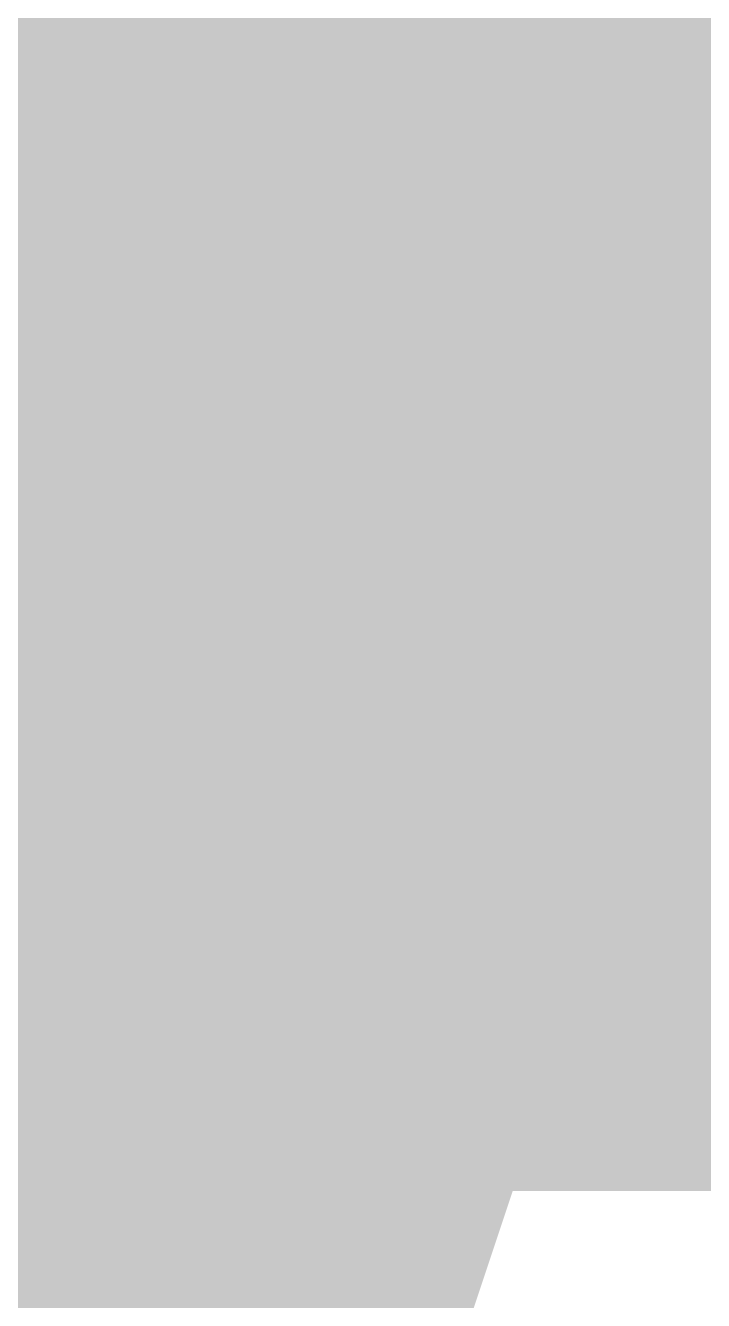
# Model space of a CAD drawing. Header units: inches. Extents: x 0 to 17, y 0 to 11.7.
# Drawn here: x 0.97305 to 0.97771, y 5.04325 to 5.05202 of the extents above; entities that cross this region are included whole.
import ezdxf

# ---------------------------------------------------------------- set-up
doc = ezdxf.new("R2010")
doc.units = ezdxf.units.IN
doc.header["$MEASUREMENT"] = 0
doc.layers.add('Sheet', color=255, linetype='Continuous')

msp = doc.modelspace()

# ---------------------------------------------------------------- linework, layer by layer
at = {"layer": 'Sheet'}
for points in [[(0.9630368, 5.0657846, 0.0118, 0.0118, 0), (0.9639187, 5.0653435, 0.0118, 0.0118, 0), (0.9643597, 5.0644615, 0.0118, 0.0118, 0), (0.9652416, 5.0640204, 0.0118, 0.0118, 0), (0.9656825, 5.0631383, 0.0118, 0.0118, 0), (0.9665644, 5.0626973, 0.0118, 0.0118, 0), (0.9670054, 5.0618152, 0.0118, 0.0118, 0), (0.9674463, 5.0609331, 0.0118, 0.0118, 0), (0.9683282, 5.0600511, 0.0118, 0.0118, 0), (0.9687692, 5.05961, 0.0118, 0.0118, 0), (0.9692101, 5.0587279, 0.0118, 0.0118, 0), (0.9692101, 5.0578459, 0.0118, 0.0118, 0), (0.9696511, 5.0569638, 0.0118, 0.0118, 0), (0.970092, 5.0556407, 0.0118, 0.0118, 0), (0.970533, 5.0547586, 0.0118, 0.0118, 0), (0.970533, 5.0538765, 0.0118, 0.0118, 0), (0.970533, 5.0529944, 0.0118, 0.0118, 0), (0.9709739, 5.0521123, 0.0118, 0.0118, 0), (0.9709739, 5.0507892, 0.0118, 0.0118, 0), (0.9709739, 5.0499071, 0.0118, 0.0118, 0)], [(0.9630368, 5.0657846, 0.0118, 0.0118, 0), (0.9639187, 5.0653435, 0.0118, 0.0118, 0), (0.9643597, 5.0644615, 0.0118, 0.0118, 0), (0.9652416, 5.0640204, 0.0118, 0.0118, 0), (0.9656825, 5.0631383, 0.0118, 0.0118, 0), (0.9665644, 5.0626973, 0.0118, 0.0118, 0), (0.9670054, 5.0618152, 0.0118, 0.0118, 0), (0.9674463, 5.0609331, 0.0118, 0.0118, 0), (0.9683282, 5.0600511, 0.0118, 0.0118, 0), (0.9687692, 5.05961, 0.0118, 0.0118, 0), (0.9692101, 5.0587279, 0.0118, 0.0118, 0), (0.9692101, 5.0578459, 0.0118, 0.0118, 0), (0.9696511, 5.0569638, 0.0118, 0.0118, 0), (0.970092, 5.0556407, 0.0118, 0.0118, 0), (0.970533, 5.0547586, 0.0118, 0.0118, 0), (0.970533, 5.0538765, 0.0118, 0.0118, 0), (0.970533, 5.0529944, 0.0118, 0.0118, 0), (0.9709739, 5.0521123, 0.0118, 0.0118, 0), (0.9709739, 5.0507892, 0.0118, 0.0118, 0), (0.9709739, 5.0499071, 0.0118, 0.0118, 0)], [(0.9630368, 5.0657846, 0.0118, 0.0118, 0), (0.9639187, 5.0653435, 0.0118, 0.0118, 0), (0.9643597, 5.0644615, 0.0118, 0.0118, 0), (0.9652416, 5.0640204, 0.0118, 0.0118, 0), (0.9656825, 5.0631383, 0.0118, 0.0118, 0), (0.9665644, 5.0626973, 0.0118, 0.0118, 0), (0.9670054, 5.0618152, 0.0118, 0.0118, 0), (0.9674463, 5.0609331, 0.0118, 0.0118, 0), (0.9683282, 5.0600511, 0.0118, 0.0118, 0), (0.9687692, 5.05961, 0.0118, 0.0118, 0), (0.9692101, 5.0587279, 0.0118, 0.0118, 0), (0.9692101, 5.0578459, 0.0118, 0.0118, 0), (0.9696511, 5.0569638, 0.0118, 0.0118, 0), (0.970092, 5.0556407, 0.0118, 0.0118, 0), (0.970533, 5.0547586, 0.0118, 0.0118, 0), (0.970533, 5.0538765, 0.0118, 0.0118, 0), (0.970533, 5.0529944, 0.0118, 0.0118, 0), (0.9709739, 5.0521123, 0.0118, 0.0118, 0), (0.9709739, 5.0507892, 0.0118, 0.0118, 0), (0.9709739, 5.0499071, 0.0118, 0.0118, 0)], [(0.9630368, 5.0657846, 0.0118, 0.0118, 0), (0.9639187, 5.0653435, 0.0118, 0.0118, 0), (0.9643597, 5.0644615, 0.0118, 0.0118, 0), (0.9652416, 5.0640204, 0.0118, 0.0118, 0), (0.9656825, 5.0631383, 0.0118, 0.0118, 0), (0.9665644, 5.0626973, 0.0118, 0.0118, 0), (0.9670054, 5.0618152, 0.0118, 0.0118, 0), (0.9674463, 5.0609331, 0.0118, 0.0118, 0), (0.9683282, 5.0600511, 0.0118, 0.0118, 0), (0.9687692, 5.05961, 0.0118, 0.0118, 0), (0.9692101, 5.0587279, 0.0118, 0.0118, 0), (0.9692101, 5.0578459, 0.0118, 0.0118, 0), (0.9696511, 5.0569638, 0.0118, 0.0118, 0), (0.970092, 5.0556407, 0.0118, 0.0118, 0), (0.970533, 5.0547586, 0.0118, 0.0118, 0), (0.970533, 5.0538765, 0.0118, 0.0118, 0), (0.970533, 5.0529944, 0.0118, 0.0118, 0), (0.9709739, 5.0521123, 0.0118, 0.0118, 0), (0.9709739, 5.0507892, 0.0118, 0.0118, 0), (0.9709739, 5.0499071, 0.0118, 0.0118, 0)], [(0.9630368, 5.0657846, 0.0118, 0.0118, 0), (0.9639187, 5.0653435, 0.0118, 0.0118, 0), (0.9643597, 5.0644615, 0.0118, 0.0118, 0), (0.9652416, 5.0640204, 0.0118, 0.0118, 0), (0.9656825, 5.0631383, 0.0118, 0.0118, 0), (0.9665644, 5.0626973, 0.0118, 0.0118, 0), (0.9670054, 5.0618152, 0.0118, 0.0118, 0), (0.9674463, 5.0609331, 0.0118, 0.0118, 0), (0.9683282, 5.0600511, 0.0118, 0.0118, 0), (0.9687692, 5.05961, 0.0118, 0.0118, 0), (0.9692101, 5.0587279, 0.0118, 0.0118, 0), (0.9692101, 5.0578459, 0.0118, 0.0118, 0), (0.9696511, 5.0569638, 0.0118, 0.0118, 0), (0.970092, 5.0556407, 0.0118, 0.0118, 0), (0.970533, 5.0547586, 0.0118, 0.0118, 0), (0.970533, 5.0538765, 0.0118, 0.0118, 0), (0.970533, 5.0529944, 0.0118, 0.0118, 0), (0.9709739, 5.0521123, 0.0118, 0.0118, 0), (0.9709739, 5.0507892, 0.0118, 0.0118, 0), (0.9709739, 5.0499071, 0.0118, 0.0118, 0)], [(0.9630368, 5.0657846, 0.0118, 0.0118, 0), (0.9639187, 5.0653435, 0.0118, 0.0118, 0), (0.9643597, 5.0644615, 0.0118, 0.0118, 0), (0.9652416, 5.0640204, 0.0118, 0.0118, 0), (0.9656825, 5.0631383, 0.0118, 0.0118, 0), (0.9665644, 5.0626973, 0.0118, 0.0118, 0), (0.9670054, 5.0618152, 0.0118, 0.0118, 0), (0.9674463, 5.0609331, 0.0118, 0.0118, 0), (0.9683282, 5.0600511, 0.0118, 0.0118, 0), (0.9687692, 5.05961, 0.0118, 0.0118, 0), (0.9692101, 5.0587279, 0.0118, 0.0118, 0), (0.9692101, 5.0578459, 0.0118, 0.0118, 0), (0.9696511, 5.0569638, 0.0118, 0.0118, 0), (0.970092, 5.0556407, 0.0118, 0.0118, 0), (0.970533, 5.0547586, 0.0118, 0.0118, 0), (0.970533, 5.0538765, 0.0118, 0.0118, 0), (0.970533, 5.0529944, 0.0118, 0.0118, 0), (0.9709739, 5.0521123, 0.0118, 0.0118, 0), (0.9709739, 5.0507892, 0.0118, 0.0118, 0), (0.9709739, 5.0499071, 0.0118, 0.0118, 0)], [(0.9630368, 5.0657846, 0.0118, 0.0118, 0), (0.9639187, 5.0653435, 0.0118, 0.0118, 0), (0.9643597, 5.0644615, 0.0118, 0.0118, 0), (0.9652416, 5.0640204, 0.0118, 0.0118, 0), (0.9656825, 5.0631383, 0.0118, 0.0118, 0), (0.9665644, 5.0626973, 0.0118, 0.0118, 0), (0.9670054, 5.0618152, 0.0118, 0.0118, 0), (0.9674463, 5.0609331, 0.0118, 0.0118, 0), (0.9683282, 5.0600511, 0.0118, 0.0118, 0), (0.9687692, 5.05961, 0.0118, 0.0118, 0), (0.9692101, 5.0587279, 0.0118, 0.0118, 0), (0.9692101, 5.0578459, 0.0118, 0.0118, 0), (0.9696511, 5.0569638, 0.0118, 0.0118, 0), (0.970092, 5.0556407, 0.0118, 0.0118, 0), (0.970533, 5.0547586, 0.0118, 0.0118, 0), (0.970533, 5.0538765, 0.0118, 0.0118, 0), (0.970533, 5.0529944, 0.0118, 0.0118, 0), (0.9709739, 5.0521123, 0.0118, 0.0118, 0), (0.9709739, 5.0507892, 0.0118, 0.0118, 0), (0.9709739, 5.0499071, 0.0118, 0.0118, 0)], [(0.9630368, 5.0657846, 0.0118, 0.0118, 0), (0.9639187, 5.0653435, 0.0118, 0.0118, 0), (0.9643597, 5.0644615, 0.0118, 0.0118, 0), (0.9652416, 5.0640204, 0.0118, 0.0118, 0), (0.9656825, 5.0631383, 0.0118, 0.0118, 0), (0.9665644, 5.0626973, 0.0118, 0.0118, 0), (0.9670054, 5.0618152, 0.0118, 0.0118, 0), (0.9674463, 5.0609331, 0.0118, 0.0118, 0), (0.9683282, 5.0600511, 0.0118, 0.0118, 0), (0.9687692, 5.05961, 0.0118, 0.0118, 0), (0.9692101, 5.0587279, 0.0118, 0.0118, 0), (0.9692101, 5.0578459, 0.0118, 0.0118, 0), (0.9696511, 5.0569638, 0.0118, 0.0118, 0), (0.970092, 5.0556407, 0.0118, 0.0118, 0), (0.970533, 5.0547586, 0.0118, 0.0118, 0), (0.970533, 5.0538765, 0.0118, 0.0118, 0), (0.970533, 5.0529944, 0.0118, 0.0118, 0), (0.9709739, 5.0521123, 0.0118, 0.0118, 0), (0.9709739, 5.0507892, 0.0118, 0.0118, 0), (0.9709739, 5.0499071, 0.0118, 0.0118, 0)], [(0.9630368, 5.0657846, 0.0118, 0.0118, 0), (0.9639187, 5.0653435, 0.0118, 0.0118, 0), (0.9643597, 5.0644615, 0.0118, 0.0118, 0), (0.9652416, 5.0640204, 0.0118, 0.0118, 0), (0.9656825, 5.0631383, 0.0118, 0.0118, 0), (0.9665644, 5.0626973, 0.0118, 0.0118, 0), (0.9670054, 5.0618152, 0.0118, 0.0118, 0), (0.9674463, 5.0609331, 0.0118, 0.0118, 0), (0.9683282, 5.0600511, 0.0118, 0.0118, 0), (0.9687692, 5.05961, 0.0118, 0.0118, 0), (0.9692101, 5.0587279, 0.0118, 0.0118, 0), (0.9692101, 5.0578459, 0.0118, 0.0118, 0), (0.9696511, 5.0569638, 0.0118, 0.0118, 0), (0.970092, 5.0556407, 0.0118, 0.0118, 0), (0.970533, 5.0547586, 0.0118, 0.0118, 0), (0.970533, 5.0538765, 0.0118, 0.0118, 0), (0.970533, 5.0529944, 0.0118, 0.0118, 0), (0.9709739, 5.0521123, 0.0118, 0.0118, 0), (0.9709739, 5.0507892, 0.0118, 0.0118, 0), (0.9709739, 5.0499071, 0.0118, 0.0118, 0)], [(0.9630368, 5.0657846, 0.0118, 0.0118, 0), (0.9639187, 5.0653435, 0.0118, 0.0118, 0), (0.9643597, 5.0644615, 0.0118, 0.0118, 0), (0.9652416, 5.0640204, 0.0118, 0.0118, 0), (0.9656825, 5.0631383, 0.0118, 0.0118, 0), (0.9665644, 5.0626973, 0.0118, 0.0118, 0), (0.9670054, 5.0618152, 0.0118, 0.0118, 0), (0.9674463, 5.0609331, 0.0118, 0.0118, 0), (0.9683282, 5.0600511, 0.0118, 0.0118, 0), (0.9687692, 5.05961, 0.0118, 0.0118, 0), (0.9692101, 5.0587279, 0.0118, 0.0118, 0), (0.9692101, 5.0578459, 0.0118, 0.0118, 0), (0.9696511, 5.0569638, 0.0118, 0.0118, 0), (0.970092, 5.0556407, 0.0118, 0.0118, 0), (0.970533, 5.0547586, 0.0118, 0.0118, 0), (0.970533, 5.0538765, 0.0118, 0.0118, 0), (0.970533, 5.0529944, 0.0118, 0.0118, 0), (0.9709739, 5.0521123, 0.0118, 0.0118, 0), (0.9709739, 5.0507892, 0.0118, 0.0118, 0), (0.9709739, 5.0499071, 0.0118, 0.0118, 0)], [(1.1513229, 5.0499071, 0.0118, 0.0118, 0), (0.9511311, 5.0499071, 0.0118, 0.0118, 0)], [(0.9709739, 5.0499071, 0.0118, 0.0118, 0), (0.9709739, 5.0490251, 0.0118, 0.0118, 0), (0.9709739, 5.0477019, 0.0118, 0.0118, 0), (0.970533, 5.0468199, 0.0118, 0.0118, 0), (0.970533, 5.0459378, 0.0118, 0.0118, 0), (0.970533, 5.0450557, 0.0118, 0.0118, 0), (0.970092, 5.0437326, 0.0118, 0.0118, 0), (0.9696511, 5.0428505, 0.0118, 0.0118, 0), (0.9692101, 5.0419684, 0.0118, 0.0118, 0), (0.9692101, 5.0410864, 0.0118, 0.0118, 0), (0.9687692, 5.0402043, 0.0118, 0.0118, 0), (0.9683282, 5.0393222, 0.0118, 0.0118, 0), (0.9674463, 5.0384401, 0.0118, 0.0118, 0), (0.9670054, 5.0379991, 0.0118, 0.0118, 0), (0.9665644, 5.037117, 0.0118, 0.0118, 0)], [(0.9709739, 5.0499071, 0.0118, 0.0118, 0), (0.9709739, 5.0490251, 0.0118, 0.0118, 0), (0.9709739, 5.0477019, 0.0118, 0.0118, 0), (0.970533, 5.0468199, 0.0118, 0.0118, 0), (0.970533, 5.0459378, 0.0118, 0.0118, 0), (0.970533, 5.0450557, 0.0118, 0.0118, 0), (0.970092, 5.0437326, 0.0118, 0.0118, 0), (0.9696511, 5.0428505, 0.0118, 0.0118, 0), (0.9692101, 5.0419684, 0.0118, 0.0118, 0), (0.9692101, 5.0410864, 0.0118, 0.0118, 0), (0.9687692, 5.0402043, 0.0118, 0.0118, 0), (0.9683282, 5.0393222, 0.0118, 0.0118, 0), (0.9674463, 5.0384401, 0.0118, 0.0118, 0), (0.9670054, 5.0379991, 0.0118, 0.0118, 0), (0.9665644, 5.037117, 0.0118, 0.0118, 0)], [(0.9709739, 5.0499071, 0.0118, 0.0118, 0), (0.9709739, 5.0490251, 0.0118, 0.0118, 0), (0.9709739, 5.0477019, 0.0118, 0.0118, 0), (0.970533, 5.0468199, 0.0118, 0.0118, 0), (0.970533, 5.0459378, 0.0118, 0.0118, 0), (0.970533, 5.0450557, 0.0118, 0.0118, 0), (0.970092, 5.0437326, 0.0118, 0.0118, 0), (0.9696511, 5.0428505, 0.0118, 0.0118, 0), (0.9692101, 5.0419684, 0.0118, 0.0118, 0), (0.9692101, 5.0410864, 0.0118, 0.0118, 0), (0.9687692, 5.0402043, 0.0118, 0.0118, 0), (0.9683282, 5.0393222, 0.0118, 0.0118, 0), (0.9674463, 5.0384401, 0.0118, 0.0118, 0), (0.9670054, 5.0379991, 0.0118, 0.0118, 0), (0.9665644, 5.037117, 0.0118, 0.0118, 0)], [(0.9709739, 5.0499071, 0.0118, 0.0118, 0), (0.9709739, 5.0490251, 0.0118, 0.0118, 0), (0.9709739, 5.0477019, 0.0118, 0.0118, 0), (0.970533, 5.0468199, 0.0118, 0.0118, 0), (0.970533, 5.0459378, 0.0118, 0.0118, 0), (0.970533, 5.0450557, 0.0118, 0.0118, 0), (0.970092, 5.0437326, 0.0118, 0.0118, 0), (0.9696511, 5.0428505, 0.0118, 0.0118, 0), (0.9692101, 5.0419684, 0.0118, 0.0118, 0), (0.9692101, 5.0410864, 0.0118, 0.0118, 0), (0.9687692, 5.0402043, 0.0118, 0.0118, 0), (0.9683282, 5.0393222, 0.0118, 0.0118, 0), (0.9674463, 5.0384401, 0.0118, 0.0118, 0), (0.9670054, 5.0379991, 0.0118, 0.0118, 0), (0.9665644, 5.037117, 0.0118, 0.0118, 0)], [(0.9709739, 5.0499071, 0.0118, 0.0118, 0), (0.9709739, 5.0490251, 0.0118, 0.0118, 0), (0.9709739, 5.0477019, 0.0118, 0.0118, 0), (0.970533, 5.0468199, 0.0118, 0.0118, 0), (0.970533, 5.0459378, 0.0118, 0.0118, 0), (0.970533, 5.0450557, 0.0118, 0.0118, 0), (0.970092, 5.0437326, 0.0118, 0.0118, 0), (0.9696511, 5.0428505, 0.0118, 0.0118, 0), (0.9692101, 5.0419684, 0.0118, 0.0118, 0), (0.9692101, 5.0410864, 0.0118, 0.0118, 0), (0.9687692, 5.0402043, 0.0118, 0.0118, 0), (0.9683282, 5.0393222, 0.0118, 0.0118, 0), (0.9674463, 5.0384401, 0.0118, 0.0118, 0), (0.9670054, 5.0379991, 0.0118, 0.0118, 0), (0.9665644, 5.037117, 0.0118, 0.0118, 0)], [(0.9709739, 5.0499071, 0.0118, 0.0118, 0), (0.9709739, 5.0490251, 0.0118, 0.0118, 0), (0.9709739, 5.0477019, 0.0118, 0.0118, 0), (0.970533, 5.0468199, 0.0118, 0.0118, 0), (0.970533, 5.0459378, 0.0118, 0.0118, 0), (0.970533, 5.0450557, 0.0118, 0.0118, 0), (0.970092, 5.0437326, 0.0118, 0.0118, 0), (0.9696511, 5.0428505, 0.0118, 0.0118, 0), (0.9692101, 5.0419684, 0.0118, 0.0118, 0), (0.9692101, 5.0410864, 0.0118, 0.0118, 0), (0.9687692, 5.0402043, 0.0118, 0.0118, 0), (0.9683282, 5.0393222, 0.0118, 0.0118, 0), (0.9674463, 5.0384401, 0.0118, 0.0118, 0), (0.9670054, 5.0379991, 0.0118, 0.0118, 0), (0.9665644, 5.037117, 0.0118, 0.0118, 0)], [(0.9709739, 5.0499071, 0.0118, 0.0118, 0), (0.9709739, 5.0490251, 0.0118, 0.0118, 0), (0.9709739, 5.0477019, 0.0118, 0.0118, 0), (0.970533, 5.0468199, 0.0118, 0.0118, 0), (0.970533, 5.0459378, 0.0118, 0.0118, 0), (0.970533, 5.0450557, 0.0118, 0.0118, 0), (0.970092, 5.0437326, 0.0118, 0.0118, 0), (0.9696511, 5.0428505, 0.0118, 0.0118, 0), (0.9692101, 5.0419684, 0.0118, 0.0118, 0), (0.9692101, 5.0410864, 0.0118, 0.0118, 0), (0.9687692, 5.0402043, 0.0118, 0.0118, 0), (0.9683282, 5.0393222, 0.0118, 0.0118, 0), (0.9674463, 5.0384401, 0.0118, 0.0118, 0), (0.9670054, 5.0379991, 0.0118, 0.0118, 0), (0.9665644, 5.037117, 0.0118, 0.0118, 0)], [(0.9709739, 5.0499071, 0.0118, 0.0118, 0), (0.9709739, 5.0490251, 0.0118, 0.0118, 0), (0.9709739, 5.0477019, 0.0118, 0.0118, 0), (0.970533, 5.0468199, 0.0118, 0.0118, 0), (0.970533, 5.0459378, 0.0118, 0.0118, 0), (0.970533, 5.0450557, 0.0118, 0.0118, 0), (0.970092, 5.0437326, 0.0118, 0.0118, 0), (0.9696511, 5.0428505, 0.0118, 0.0118, 0), (0.9692101, 5.0419684, 0.0118, 0.0118, 0), (0.9692101, 5.0410864, 0.0118, 0.0118, 0), (0.9687692, 5.0402043, 0.0118, 0.0118, 0), (0.9683282, 5.0393222, 0.0118, 0.0118, 0), (0.9674463, 5.0384401, 0.0118, 0.0118, 0), (0.9670054, 5.0379991, 0.0118, 0.0118, 0), (0.9665644, 5.037117, 0.0118, 0.0118, 0)], [(0.9709739, 5.0499071, 0.0118, 0.0118, 0), (0.9709739, 5.0490251, 0.0118, 0.0118, 0), (0.9709739, 5.0477019, 0.0118, 0.0118, 0), (0.970533, 5.0468199, 0.0118, 0.0118, 0), (0.970533, 5.0459378, 0.0118, 0.0118, 0), (0.970533, 5.0450557, 0.0118, 0.0118, 0), (0.970092, 5.0437326, 0.0118, 0.0118, 0), (0.9696511, 5.0428505, 0.0118, 0.0118, 0), (0.9692101, 5.0419684, 0.0118, 0.0118, 0), (0.9692101, 5.0410864, 0.0118, 0.0118, 0), (0.9687692, 5.0402043, 0.0118, 0.0118, 0), (0.9683282, 5.0393222, 0.0118, 0.0118, 0), (0.9674463, 5.0384401, 0.0118, 0.0118, 0), (0.9670054, 5.0379991, 0.0118, 0.0118, 0), (0.9665644, 5.037117, 0.0118, 0.0118, 0)], [(0.9709739, 5.0499071, 0.0118, 0.0118, 0), (0.9709739, 5.0490251, 0.0118, 0.0118, 0), (0.9709739, 5.0477019, 0.0118, 0.0118, 0), (0.970533, 5.0468199, 0.0118, 0.0118, 0), (0.970533, 5.0459378, 0.0118, 0.0118, 0), (0.970533, 5.0450557, 0.0118, 0.0118, 0), (0.970092, 5.0437326, 0.0118, 0.0118, 0), (0.9696511, 5.0428505, 0.0118, 0.0118, 0), (0.9692101, 5.0419684, 0.0118, 0.0118, 0), (0.9692101, 5.0410864, 0.0118, 0.0118, 0), (0.9687692, 5.0402043, 0.0118, 0.0118, 0), (0.9683282, 5.0393222, 0.0118, 0.0118, 0), (0.9674463, 5.0384401, 0.0118, 0.0118, 0), (0.9670054, 5.0379991, 0.0118, 0.0118, 0), (0.9665644, 5.037117, 0.0118, 0.0118, 0)], [(0.9709739, 5.0499071, 0.0118, 0.0118, 0), (0.9709739, 5.0499071, 0.0118, 0.0118, 0), (0.9709739, 5.0499071, 0.0118, 0.0118, 0), (0.9709739, 5.0499071, 0.0118, 0.0118, 0), (0.9709739, 5.0499071, 0.0118, 0.0118, 0), (0.9709739, 5.0499071, 0.0118, 0.0118, 0), (0.9709739, 5.0499071, 0.0118, 0.0118, 0), (0.9709739, 5.0499071, 0.0118, 0.0118, 0), (0.9709739, 5.0499071, 0.0118, 0.0118, 0), (0.9709739, 5.0499071, 0.0118, 0.0118, 0), (0.9709739, 5.0499071, 0.0118, 0.0118, 0), (0.9709739, 5.0499071, 0.0118, 0.0118, 0), (0.9709739, 5.0499071, 0.0118, 0.0118, 0), (0.9709739, 5.0499071, 0.0118, 0.0118, 0), (0.9709739, 5.0499071, 0.0118, 0.0118, 0), (0.9709739, 5.0499071, 0.0118, 0.0118, 0), (0.9709739, 5.0499071, 0.0118, 0.0118, 0), (0.9709739, 5.0499071, 0.0118, 0.0118, 0), (0.9709739, 5.0499071, 0.0118, 0.0118, 0), (0.9709739, 5.0499071, 0.0118, 0.0118, 0), (0.9709739, 5.0499071, 0.0118, 0.0118, 0), (0.9709739, 5.0499071, 0.0118, 0.0118, 0), (0.9709739, 5.0499071, 0.0118, 0.0118, 0), (0.9709739, 5.0499071, 0.0118, 0.0118, 0), (0.9709739, 5.0499071, 0.0118, 0.0118, 0), (0.9709739, 5.0499071, 0.0118, 0.0118, 0), (0.9709739, 5.0499071, 0.0118, 0.0118, 0), (0.9709739, 5.0499071, 0.0118, 0.0118, 0), (0.9709739, 5.0499071, 0.0118, 0.0118, 0), (0.9709739, 5.0499071, 0.0118, 0.0118, 0), (0.9709739, 5.0499071, 0.0118, 0.0118, 0), (0.9709739, 5.0499071, 0.0118, 0.0118, 0), (0.9709739, 5.0499071, 0.0118, 0.0118, 0)], [(0.9709739, 5.0499071, 0.0118, 0.0118, 0), (0.9709739, 5.0499071, 0.0118, 0.0118, 0)], [(0.9709739, 5.0499071, 0.0118, 0.0118, 0), (0.9709739, 5.0499071, 0.0118, 0.0118, 0), (0.9709739, 5.0499071, 0.0118, 0.0118, 0), (0.9709739, 5.0499071, 0.0118, 0.0118, 0), (0.9709739, 5.0499071, 0.0118, 0.0118, 0), (0.9709739, 5.0499071, 0.0118, 0.0118, 0), (0.9709739, 5.0499071, 0.0118, 0.0118, 0), (0.9709739, 5.0499071, 0.0118, 0.0118, 0), (0.9709739, 5.0499071, 0.0118, 0.0118, 0), (0.9709739, 5.0499071, 0.0118, 0.0118, 0), (0.9709739, 5.0499071, 0.0118, 0.0118, 0), (0.9709739, 5.0499071, 0.0118, 0.0118, 0), (0.9709739, 5.0499071, 0.0118, 0.0118, 0), (0.9709739, 5.0499071, 0.0118, 0.0118, 0), (0.9709739, 5.0499071, 0.0118, 0.0118, 0), (0.9709739, 5.0499071, 0.0118, 0.0118, 0), (0.9709739, 5.0499071, 0.0118, 0.0118, 0), (0.9709739, 5.0499071, 0.0118, 0.0118, 0), (0.9709739, 5.0499071, 0.0118, 0.0118, 0), (0.9709739, 5.0499071, 0.0118, 0.0118, 0), (0.9709739, 5.0499071, 0.0118, 0.0118, 0), (0.9709739, 5.0499071, 0.0118, 0.0118, 0), (0.9709739, 5.0499071, 0.0118, 0.0118, 0), (0.9709739, 5.0499071, 0.0118, 0.0118, 0), (0.9709739, 5.0499071, 0.0118, 0.0118, 0), (0.9709739, 5.0499071, 0.0118, 0.0118, 0), (0.9709739, 5.0499071, 0.0118, 0.0118, 0), (0.9709739, 5.0499071, 0.0118, 0.0118, 0), (0.9709739, 5.0499071, 0.0118, 0.0118, 0), (0.9709739, 5.0499071, 0.0118, 0.0118, 0), (0.9709739, 5.0499071, 0.0118, 0.0118, 0), (0.9709739, 5.0499071, 0.0118, 0.0118, 0), (0.9709739, 5.0499071, 0.0118, 0.0118, 0)], [(0.9709739, 5.0499071, 0.0118, 0.0118, 0), (0.9709739, 5.0499071, 0.0118, 0.0118, 0)], [(0.9709739, 5.0499071, 0.0118, 0.0118, 0), (0.9709739, 5.0499071, 0.0118, 0.0118, 0), (0.9709739, 5.0499071, 0.0118, 0.0118, 0), (0.9709739, 5.0499071, 0.0118, 0.0118, 0), (0.9709739, 5.0499071, 0.0118, 0.0118, 0), (0.9709739, 5.0499071, 0.0118, 0.0118, 0), (0.9709739, 5.0499071, 0.0118, 0.0118, 0), (0.9709739, 5.0499071, 0.0118, 0.0118, 0), (0.9709739, 5.0499071, 0.0118, 0.0118, 0), (0.9709739, 5.0499071, 0.0118, 0.0118, 0), (0.9709739, 5.0499071, 0.0118, 0.0118, 0), (0.9709739, 5.0499071, 0.0118, 0.0118, 0), (0.9709739, 5.0499071, 0.0118, 0.0118, 0), (0.9709739, 5.0499071, 0.0118, 0.0118, 0), (0.9709739, 5.0499071, 0.0118, 0.0118, 0), (0.9709739, 5.0499071, 0.0118, 0.0118, 0), (0.9709739, 5.0499071, 0.0118, 0.0118, 0), (0.9709739, 5.0499071, 0.0118, 0.0118, 0), (0.9709739, 5.0499071, 0.0118, 0.0118, 0), (0.9709739, 5.0499071, 0.0118, 0.0118, 0), (0.9709739, 5.0499071, 0.0118, 0.0118, 0), (0.9709739, 5.0499071, 0.0118, 0.0118, 0), (0.9709739, 5.0499071, 0.0118, 0.0118, 0), (0.9709739, 5.0499071, 0.0118, 0.0118, 0), (0.9709739, 5.0499071, 0.0118, 0.0118, 0), (0.9709739, 5.0499071, 0.0118, 0.0118, 0), (0.9709739, 5.0499071, 0.0118, 0.0118, 0), (0.9709739, 5.0499071, 0.0118, 0.0118, 0), (0.9709739, 5.0499071, 0.0118, 0.0118, 0), (0.9709739, 5.0499071, 0.0118, 0.0118, 0), (0.9709739, 5.0499071, 0.0118, 0.0118, 0), (0.9709739, 5.0499071, 0.0118, 0.0118, 0), (0.9709739, 5.0499071, 0.0118, 0.0118, 0)], [(0.9709739, 5.0499071, 0.0118, 0.0118, 0), (0.9709739, 5.0499071, 0.0118, 0.0118, 0)], [(0.9709739, 5.0499071, 0.0118, 0.0118, 0), (0.9709739, 5.0499071, 0.0118, 0.0118, 0), (0.9709739, 5.0499071, 0.0118, 0.0118, 0), (0.9709739, 5.0499071, 0.0118, 0.0118, 0), (0.9709739, 5.0499071, 0.0118, 0.0118, 0), (0.9709739, 5.0499071, 0.0118, 0.0118, 0), (0.9709739, 5.0499071, 0.0118, 0.0118, 0), (0.9709739, 5.0499071, 0.0118, 0.0118, 0), (0.9709739, 5.0499071, 0.0118, 0.0118, 0), (0.9709739, 5.0499071, 0.0118, 0.0118, 0), (0.9709739, 5.0499071, 0.0118, 0.0118, 0), (0.9709739, 5.0499071, 0.0118, 0.0118, 0), (0.9709739, 5.0499071, 0.0118, 0.0118, 0), (0.9709739, 5.0499071, 0.0118, 0.0118, 0), (0.9709739, 5.0499071, 0.0118, 0.0118, 0), (0.9709739, 5.0499071, 0.0118, 0.0118, 0), (0.9709739, 5.0499071, 0.0118, 0.0118, 0), (0.9709739, 5.0499071, 0.0118, 0.0118, 0), (0.9709739, 5.0499071, 0.0118, 0.0118, 0), (0.9709739, 5.0499071, 0.0118, 0.0118, 0), (0.9709739, 5.0499071, 0.0118, 0.0118, 0), (0.9709739, 5.0499071, 0.0118, 0.0118, 0), (0.9709739, 5.0499071, 0.0118, 0.0118, 0), (0.9709739, 5.0499071, 0.0118, 0.0118, 0), (0.9709739, 5.0499071, 0.0118, 0.0118, 0), (0.9709739, 5.0499071, 0.0118, 0.0118, 0), (0.9709739, 5.0499071, 0.0118, 0.0118, 0), (0.9709739, 5.0499071, 0.0118, 0.0118, 0), (0.9709739, 5.0499071, 0.0118, 0.0118, 0), (0.9709739, 5.0499071, 0.0118, 0.0118, 0), (0.9709739, 5.0499071, 0.0118, 0.0118, 0), (0.9709739, 5.0499071, 0.0118, 0.0118, 0), (0.9709739, 5.0499071, 0.0118, 0.0118, 0)], [(0.9709739, 5.0499071, 0.0118, 0.0118, 0), (0.9709739, 5.0499071, 0.0118, 0.0118, 0)], [(0.9709739, 5.0499071, 0.0118, 0.0118, 0), (0.9709739, 5.0499071, 0.0118, 0.0118, 0), (0.9709739, 5.0499071, 0.0118, 0.0118, 0), (0.9709739, 5.0499071, 0.0118, 0.0118, 0), (0.9709739, 5.0499071, 0.0118, 0.0118, 0), (0.9709739, 5.0499071, 0.0118, 0.0118, 0), (0.9709739, 5.0499071, 0.0118, 0.0118, 0), (0.9709739, 5.0499071, 0.0118, 0.0118, 0), (0.9709739, 5.0499071, 0.0118, 0.0118, 0), (0.9709739, 5.0499071, 0.0118, 0.0118, 0), (0.9709739, 5.0499071, 0.0118, 0.0118, 0), (0.9709739, 5.0499071, 0.0118, 0.0118, 0), (0.9709739, 5.0499071, 0.0118, 0.0118, 0), (0.9709739, 5.0499071, 0.0118, 0.0118, 0), (0.9709739, 5.0499071, 0.0118, 0.0118, 0), (0.9709739, 5.0499071, 0.0118, 0.0118, 0), (0.9709739, 5.0499071, 0.0118, 0.0118, 0), (0.9709739, 5.0499071, 0.0118, 0.0118, 0), (0.9709739, 5.0499071, 0.0118, 0.0118, 0), (0.9709739, 5.0499071, 0.0118, 0.0118, 0), (0.9709739, 5.0499071, 0.0118, 0.0118, 0), (0.9709739, 5.0499071, 0.0118, 0.0118, 0), (0.9709739, 5.0499071, 0.0118, 0.0118, 0), (0.9709739, 5.0499071, 0.0118, 0.0118, 0), (0.9709739, 5.0499071, 0.0118, 0.0118, 0), (0.9709739, 5.0499071, 0.0118, 0.0118, 0), (0.9709739, 5.0499071, 0.0118, 0.0118, 0), (0.9709739, 5.0499071, 0.0118, 0.0118, 0), (0.9709739, 5.0499071, 0.0118, 0.0118, 0), (0.9709739, 5.0499071, 0.0118, 0.0118, 0), (0.9709739, 5.0499071, 0.0118, 0.0118, 0), (0.9709739, 5.0499071, 0.0118, 0.0118, 0), (0.9709739, 5.0499071, 0.0118, 0.0118, 0)], [(0.9709739, 5.0499071, 0.0118, 0.0118, 0), (0.9709739, 5.0499071, 0.0118, 0.0118, 0)], [(0.9709739, 5.0499071, 0.0118, 0.0118, 0), (0.9709739, 5.0499071, 0.0118, 0.0118, 0), (0.9709739, 5.0499071, 0.0118, 0.0118, 0), (0.9709739, 5.0499071, 0.0118, 0.0118, 0), (0.9709739, 5.0499071, 0.0118, 0.0118, 0), (0.9709739, 5.0499071, 0.0118, 0.0118, 0), (0.9709739, 5.0499071, 0.0118, 0.0118, 0), (0.9709739, 5.0499071, 0.0118, 0.0118, 0), (0.9709739, 5.0499071, 0.0118, 0.0118, 0), (0.9709739, 5.0499071, 0.0118, 0.0118, 0), (0.9709739, 5.0499071, 0.0118, 0.0118, 0), (0.9709739, 5.0499071, 0.0118, 0.0118, 0), (0.9709739, 5.0499071, 0.0118, 0.0118, 0), (0.9709739, 5.0499071, 0.0118, 0.0118, 0), (0.9709739, 5.0499071, 0.0118, 0.0118, 0), (0.9709739, 5.0499071, 0.0118, 0.0118, 0), (0.9709739, 5.0499071, 0.0118, 0.0118, 0), (0.9709739, 5.0499071, 0.0118, 0.0118, 0), (0.9709739, 5.0499071, 0.0118, 0.0118, 0), (0.9709739, 5.0499071, 0.0118, 0.0118, 0), (0.9709739, 5.0499071, 0.0118, 0.0118, 0), (0.9709739, 5.0499071, 0.0118, 0.0118, 0), (0.9709739, 5.0499071, 0.0118, 0.0118, 0), (0.9709739, 5.0499071, 0.0118, 0.0118, 0), (0.9709739, 5.0499071, 0.0118, 0.0118, 0), (0.9709739, 5.0499071, 0.0118, 0.0118, 0), (0.9709739, 5.0499071, 0.0118, 0.0118, 0), (0.9709739, 5.0499071, 0.0118, 0.0118, 0), (0.9709739, 5.0499071, 0.0118, 0.0118, 0), (0.9709739, 5.0499071, 0.0118, 0.0118, 0), (0.9709739, 5.0499071, 0.0118, 0.0118, 0), (0.9709739, 5.0499071, 0.0118, 0.0118, 0), (0.9709739, 5.0499071, 0.0118, 0.0118, 0)], [(0.9709739, 5.0499071, 0.0118, 0.0118, 0), (0.9709739, 5.0499071, 0.0118, 0.0118, 0)], [(0.9709739, 5.0499071, 0.0118, 0.0118, 0), (0.9709739, 5.0499071, 0.0118, 0.0118, 0), (0.9709739, 5.0499071, 0.0118, 0.0118, 0), (0.9709739, 5.0499071, 0.0118, 0.0118, 0), (0.9709739, 5.0499071, 0.0118, 0.0118, 0), (0.9709739, 5.0499071, 0.0118, 0.0118, 0), (0.9709739, 5.0499071, 0.0118, 0.0118, 0), (0.9709739, 5.0499071, 0.0118, 0.0118, 0), (0.9709739, 5.0499071, 0.0118, 0.0118, 0), (0.9709739, 5.0499071, 0.0118, 0.0118, 0), (0.9709739, 5.0499071, 0.0118, 0.0118, 0), (0.9709739, 5.0499071, 0.0118, 0.0118, 0), (0.9709739, 5.0499071, 0.0118, 0.0118, 0), (0.9709739, 5.0499071, 0.0118, 0.0118, 0), (0.9709739, 5.0499071, 0.0118, 0.0118, 0), (0.9709739, 5.0499071, 0.0118, 0.0118, 0), (0.9709739, 5.0499071, 0.0118, 0.0118, 0), (0.9709739, 5.0499071, 0.0118, 0.0118, 0), (0.9709739, 5.0499071, 0.0118, 0.0118, 0), (0.9709739, 5.0499071, 0.0118, 0.0118, 0), (0.9709739, 5.0499071, 0.0118, 0.0118, 0), (0.9709739, 5.0499071, 0.0118, 0.0118, 0), (0.9709739, 5.0499071, 0.0118, 0.0118, 0), (0.9709739, 5.0499071, 0.0118, 0.0118, 0), (0.9709739, 5.0499071, 0.0118, 0.0118, 0), (0.9709739, 5.0499071, 0.0118, 0.0118, 0), (0.9709739, 5.0499071, 0.0118, 0.0118, 0), (0.9709739, 5.0499071, 0.0118, 0.0118, 0), (0.9709739, 5.0499071, 0.0118, 0.0118, 0), (0.9709739, 5.0499071, 0.0118, 0.0118, 0), (0.9709739, 5.0499071, 0.0118, 0.0118, 0), (0.9709739, 5.0499071, 0.0118, 0.0118, 0), (0.9709739, 5.0499071, 0.0118, 0.0118, 0)], [(0.9709739, 5.0499071, 0.0118, 0.0118, 0), (0.9709739, 5.0499071, 0.0118, 0.0118, 0)], [(0.9709739, 5.0499071, 0.0118, 0.0118, 0), (0.9709739, 5.0499071, 0.0118, 0.0118, 0), (0.9709739, 5.0499071, 0.0118, 0.0118, 0), (0.9709739, 5.0499071, 0.0118, 0.0118, 0), (0.9709739, 5.0499071, 0.0118, 0.0118, 0), (0.9709739, 5.0499071, 0.0118, 0.0118, 0), (0.9709739, 5.0499071, 0.0118, 0.0118, 0), (0.9709739, 5.0499071, 0.0118, 0.0118, 0), (0.9709739, 5.0499071, 0.0118, 0.0118, 0), (0.9709739, 5.0499071, 0.0118, 0.0118, 0), (0.9709739, 5.0499071, 0.0118, 0.0118, 0), (0.9709739, 5.0499071, 0.0118, 0.0118, 0), (0.9709739, 5.0499071, 0.0118, 0.0118, 0), (0.9709739, 5.0499071, 0.0118, 0.0118, 0), (0.9709739, 5.0499071, 0.0118, 0.0118, 0), (0.9709739, 5.0499071, 0.0118, 0.0118, 0), (0.9709739, 5.0499071, 0.0118, 0.0118, 0), (0.9709739, 5.0499071, 0.0118, 0.0118, 0), (0.9709739, 5.0499071, 0.0118, 0.0118, 0), (0.9709739, 5.0499071, 0.0118, 0.0118, 0), (0.9709739, 5.0499071, 0.0118, 0.0118, 0), (0.9709739, 5.0499071, 0.0118, 0.0118, 0), (0.9709739, 5.0499071, 0.0118, 0.0118, 0), (0.9709739, 5.0499071, 0.0118, 0.0118, 0), (0.9709739, 5.0499071, 0.0118, 0.0118, 0), (0.9709739, 5.0499071, 0.0118, 0.0118, 0), (0.9709739, 5.0499071, 0.0118, 0.0118, 0), (0.9709739, 5.0499071, 0.0118, 0.0118, 0), (0.9709739, 5.0499071, 0.0118, 0.0118, 0), (0.9709739, 5.0499071, 0.0118, 0.0118, 0), (0.9709739, 5.0499071, 0.0118, 0.0118, 0), (0.9709739, 5.0499071, 0.0118, 0.0118, 0), (0.9709739, 5.0499071, 0.0118, 0.0118, 0)], [(0.9709739, 5.0499071, 0.0118, 0.0118, 0), (0.9709739, 5.0499071, 0.0118, 0.0118, 0)], [(0.9709739, 5.0499071, 0.0118, 0.0118, 0), (0.9709739, 5.0499071, 0.0118, 0.0118, 0), (0.9709739, 5.0499071, 0.0118, 0.0118, 0), (0.9709739, 5.0499071, 0.0118, 0.0118, 0), (0.9709739, 5.0499071, 0.0118, 0.0118, 0), (0.9709739, 5.0499071, 0.0118, 0.0118, 0), (0.9709739, 5.0499071, 0.0118, 0.0118, 0), (0.9709739, 5.0499071, 0.0118, 0.0118, 0), (0.9709739, 5.0499071, 0.0118, 0.0118, 0), (0.9709739, 5.0499071, 0.0118, 0.0118, 0), (0.9709739, 5.0499071, 0.0118, 0.0118, 0), (0.9709739, 5.0499071, 0.0118, 0.0118, 0), (0.9709739, 5.0499071, 0.0118, 0.0118, 0), (0.9709739, 5.0499071, 0.0118, 0.0118, 0), (0.9709739, 5.0499071, 0.0118, 0.0118, 0), (0.9709739, 5.0499071, 0.0118, 0.0118, 0), (0.9709739, 5.0499071, 0.0118, 0.0118, 0), (0.9709739, 5.0499071, 0.0118, 0.0118, 0), (0.9709739, 5.0499071, 0.0118, 0.0118, 0), (0.9709739, 5.0499071, 0.0118, 0.0118, 0), (0.9709739, 5.0499071, 0.0118, 0.0118, 0), (0.9709739, 5.0499071, 0.0118, 0.0118, 0), (0.9709739, 5.0499071, 0.0118, 0.0118, 0), (0.9709739, 5.0499071, 0.0118, 0.0118, 0), (0.9709739, 5.0499071, 0.0118, 0.0118, 0), (0.9709739, 5.0499071, 0.0118, 0.0118, 0), (0.9709739, 5.0499071, 0.0118, 0.0118, 0), (0.9709739, 5.0499071, 0.0118, 0.0118, 0), (0.9709739, 5.0499071, 0.0118, 0.0118, 0), (0.9709739, 5.0499071, 0.0118, 0.0118, 0), (0.9709739, 5.0499071, 0.0118, 0.0118, 0), (0.9709739, 5.0499071, 0.0118, 0.0118, 0), (0.9709739, 5.0499071, 0.0118, 0.0118, 0)], [(0.9709739, 5.0499071, 0.0118, 0.0118, 0), (0.9709739, 5.0499071, 0.0118, 0.0118, 0)], [(0.9709739, 5.0499071, 0.0118, 0.0118, 0), (0.9709739, 5.0499071, 0.0118, 0.0118, 0), (0.9709739, 5.0499071, 0.0118, 0.0118, 0), (0.9709739, 5.0499071, 0.0118, 0.0118, 0), (0.9709739, 5.0499071, 0.0118, 0.0118, 0), (0.9709739, 5.0499071, 0.0118, 0.0118, 0), (0.9709739, 5.0499071, 0.0118, 0.0118, 0), (0.9709739, 5.0499071, 0.0118, 0.0118, 0), (0.9709739, 5.0499071, 0.0118, 0.0118, 0), (0.9709739, 5.0499071, 0.0118, 0.0118, 0), (0.9709739, 5.0499071, 0.0118, 0.0118, 0), (0.9709739, 5.0499071, 0.0118, 0.0118, 0), (0.9709739, 5.0499071, 0.0118, 0.0118, 0), (0.9709739, 5.0499071, 0.0118, 0.0118, 0), (0.9709739, 5.0499071, 0.0118, 0.0118, 0), (0.9709739, 5.0499071, 0.0118, 0.0118, 0), (0.9709739, 5.0499071, 0.0118, 0.0118, 0), (0.9709739, 5.0499071, 0.0118, 0.0118, 0), (0.9709739, 5.0499071, 0.0118, 0.0118, 0), (0.9709739, 5.0499071, 0.0118, 0.0118, 0), (0.9709739, 5.0499071, 0.0118, 0.0118, 0), (0.9709739, 5.0499071, 0.0118, 0.0118, 0), (0.9709739, 5.0499071, 0.0118, 0.0118, 0), (0.9709739, 5.0499071, 0.0118, 0.0118, 0), (0.9709739, 5.0499071, 0.0118, 0.0118, 0), (0.9709739, 5.0499071, 0.0118, 0.0118, 0), (0.9709739, 5.0499071, 0.0118, 0.0118, 0), (0.9709739, 5.0499071, 0.0118, 0.0118, 0), (0.9709739, 5.0499071, 0.0118, 0.0118, 0), (0.9709739, 5.0499071, 0.0118, 0.0118, 0), (0.9709739, 5.0499071, 0.0118, 0.0118, 0), (0.9709739, 5.0499071, 0.0118, 0.0118, 0), (0.9709739, 5.0499071, 0.0118, 0.0118, 0)], [(0.9709739, 5.0499071, 0.0118, 0.0118, 0), (0.9709739, 5.0499071, 0.0118, 0.0118, 0)]]:
    msp.add_lwpolyline(points, format="xyseb", dxfattribs=at)

doc.saveas('drawing.dxf')
